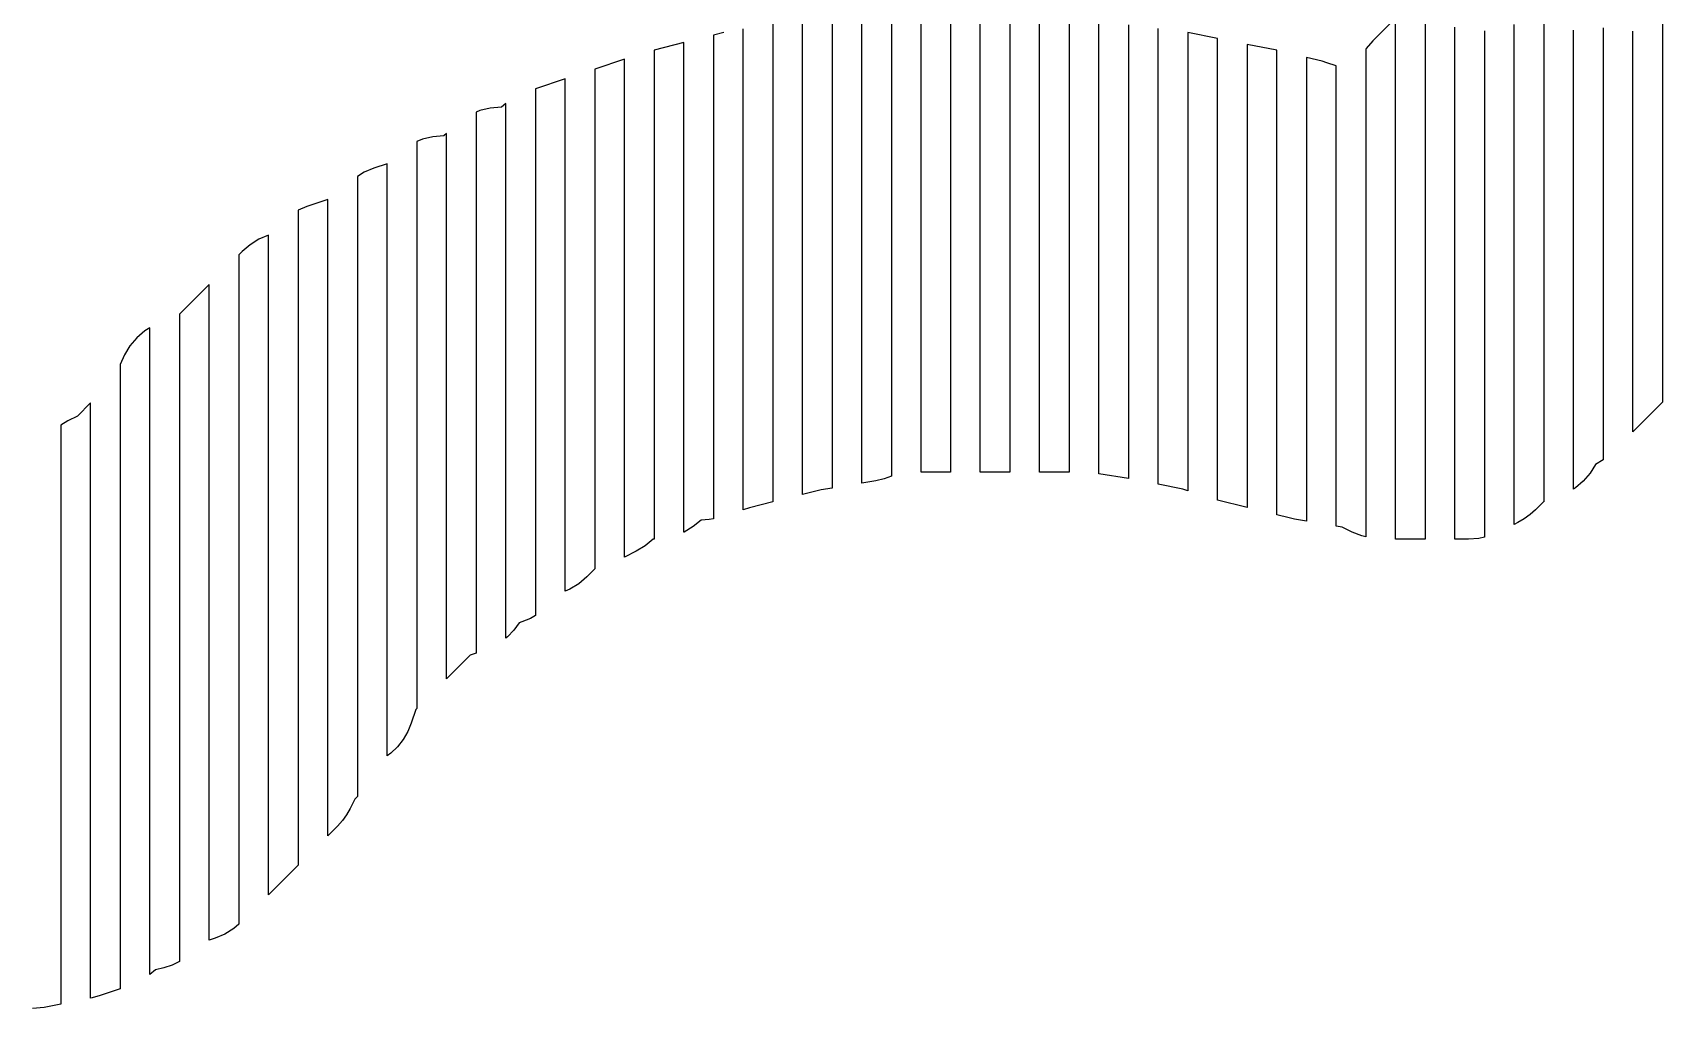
# Model space of a CAD drawing. Header units: metres. Extents: x -6 to 1890, y -8 to 898.
# Drawn here: x 289.8 to 509.6, y 363.3 to 494.8 of the extents above; entities that cross this region are included whole.
import ezdxf

# ---------------------------------------------------------------- set-up
doc = ezdxf.new("R2010")
doc.units = ezdxf.units.M
doc.layers.add('PASSADAS_COMPLETAS', color=1, linetype='CONTINUOUS')
doc.layers.add('PECAS_2D', color=3, linetype='CONTINUOUS')

msp = doc.modelspace()

# ---------------------------------------------------------------- linework, layer by layer
at = {"layer": 'PASSADAS_COMPLETAS'}
for points in [[(397.578, 497.126), (397.578, 491.924), (397.578, 490.624), (397.578, 489.323), (397.578, 488.023), (397.578, 486.722), (397.578, 485.422), (397.578, 484.121), (397.578, 482.821), (397.578, 481.52), (397.578, 480.22), (397.578, 478.919), (397.578, 477.619), (397.578, 476.318), (397.578, 475.018), (397.578, 443.805), (397.578, 442.505), (397.578, 441.204), (397.578, 439.904), (397.578, 438.603), (397.578, 433.401), (396.099, 433.155), (393.578, 432.525), (393.578, 436.374), (393.578, 437.657), (393.578, 438.94), (393.578, 440.223), (393.578, 441.507), (393.578, 442.79), (393.578, 474.868), (393.578, 476.151), (393.578, 477.435), (393.578, 478.718), (393.578, 480.001), (393.578, 481.284), (393.578, 482.567), (393.578, 483.85), (393.578, 485.134), (393.578, 486.417), (393.578, 487.7), (393.578, 488.983), (393.578, 490.266), (393.578, 491.549), (393.578, 496.682)], [(405.578, 497.705), (405.578, 492.48), (405.578, 491.174), (405.578, 489.867), (405.578, 488.561), (405.578, 487.255), (405.578, 485.949), (405.578, 484.642), (405.578, 483.336), (405.578, 482.03), (405.578, 480.723), (405.578, 479.417), (405.578, 478.111), (405.578, 476.804), (405.578, 445.453), (405.578, 444.147), (405.578, 442.84), (405.578, 441.534), (405.578, 440.228), (405.578, 438.922), (405.578, 435.003), (404.601, 434.643), (403.496, 434.388), (401.578, 434.068), (401.578, 437.956), (401.578, 439.252), (401.578, 440.548), (401.578, 441.844), (401.578, 443.14), (401.578, 444.436), (401.578, 475.539), (401.578, 476.835), (401.578, 478.131), (401.578, 479.427), (401.578, 480.723), (401.578, 482.019), (401.578, 483.315), (401.578, 484.611), (401.578, 485.907), (401.578, 487.203), (401.578, 488.499), (401.578, 489.795), (401.578, 491.091), (401.578, 492.387), (401.578, 497.571)], [(413.578, 497.705), (413.578, 493.821), (413.578, 492.526), (413.578, 491.231), (413.578, 489.937), (413.578, 488.642), (413.578, 487.347), (413.578, 486.052), (413.578, 484.758), (413.578, 483.463), (413.578, 482.168), (413.578, 480.873), (413.578, 479.579), (413.578, 476.989), (413.578, 445.915), (413.578, 444.62), (413.578, 443.325), (413.578, 442.03), (413.578, 440.736), (413.578, 439.441), (413.578, 435.557), (409.578, 435.557), (409.578, 439.441), (409.578, 440.736), (409.578, 442.03), (409.578, 443.325), (409.578, 444.62), (409.578, 445.915), (409.578, 476.989), (409.578, 478.284), (409.578, 479.579), (409.578, 480.873), (409.578, 482.168), (409.578, 483.463), (409.578, 484.758), (409.578, 486.052), (409.578, 487.347), (409.578, 488.642), (409.578, 489.937), (409.578, 491.231), (409.578, 492.526), (409.578, 497.705)], [(421.578, 497.705), (421.578, 493.821), (421.578, 492.526), (421.578, 491.231), (421.578, 489.937), (421.578, 488.642), (421.578, 487.347), (421.578, 486.052), (421.578, 484.758), (421.578, 483.463), (421.578, 482.168), (421.578, 480.873), (421.578, 479.579), (421.578, 478.284), (421.578, 476.989), (421.578, 445.915), (421.578, 444.62), (421.578, 443.325), (421.578, 442.03), (421.578, 440.736), (421.578, 439.441), (421.578, 435.557), (417.578, 435.557), (417.578, 439.441), (417.578, 440.736), (417.578, 442.03), (417.578, 443.325), (417.578, 444.62), (417.578, 445.915), (417.578, 476.989), (417.578, 478.284), (417.578, 479.579), (417.578, 480.873), (417.578, 482.168), (417.578, 483.463), (417.578, 484.758), (417.578, 486.052), (417.578, 487.347), (417.578, 488.642), (417.578, 489.937), (417.578, 491.231), (417.578, 492.526), (417.578, 493.821), (417.578, 497.705)], [(429.578, 497.705), (429.578, 492.526), (429.578, 491.231), (429.578, 489.937), (429.578, 488.642), (429.578, 487.347), (429.578, 486.052), (429.578, 484.758), (429.578, 483.463), (429.578, 482.168), (429.578, 480.873), (429.578, 479.579), (429.578, 478.284), (429.578, 476.989), (429.578, 445.915), (429.578, 444.62), (429.578, 443.325), (429.578, 442.03), (429.578, 440.736), (429.578, 439.441), (429.578, 435.557), (425.578, 435.557), (425.578, 439.441), (425.578, 440.736), (425.578, 442.03), (425.578, 443.325), (425.578, 444.62), (425.578, 445.915), (425.578, 476.989), (425.578, 478.284), (425.578, 479.579), (425.578, 480.873), (425.578, 482.168), (425.578, 483.463), (425.578, 484.758), (425.578, 486.052), (425.578, 487.347), (425.578, 488.642), (425.578, 489.937), (425.578, 491.231), (425.578, 492.526), (425.578, 497.705)], [(437.578, 495.914), (437.578, 492.005), (437.578, 490.702), (437.578, 489.399), (437.578, 488.096), (437.578, 486.793), (437.578, 485.49), (437.578, 484.187), (437.578, 482.884), (437.578, 481.581), (437.578, 480.278), (437.578, 478.975), (437.578, 477.672), (437.578, 476.369), (437.578, 475.066), (437.578, 443.793), (437.578, 442.49), (437.578, 441.187), (437.578, 439.884), (437.578, 438.581), (437.578, 434.672), (433.578, 435.339), (433.578, 437.913), (433.578, 439.2), (433.578, 440.487), (433.578, 441.774), (433.578, 443.062), (433.578, 444.349), (433.578, 476.528), (433.578, 477.815), (433.578, 479.102), (433.578, 480.39), (433.578, 481.677), (433.578, 482.964), (433.578, 484.251), (433.578, 485.538), (433.578, 486.825), (433.578, 488.113), (433.578, 489.4), (433.578, 490.687), (433.578, 491.974), (433.578, 497.123)], [(477.578, 498.83), (477.578, 492.373), (477.578, 489.79), (477.578, 488.499), (477.578, 487.207), (477.578, 485.916), (477.578, 484.624), (477.578, 483.333), (477.578, 482.041), (477.578, 480.75), (477.578, 479.458), (477.578, 478.167), (477.578, 476.875), (477.578, 475.584), (477.578, 474.293), (477.578, 473.001), (477.578, 471.71), (477.578, 436.84), (477.578, 435.549), (477.578, 434.257), (477.578, 432.966), (477.578, 431.674), (477.578, 430.383), (477.578, 426.508), (473.578, 426.508), (473.578, 430.409), (473.578, 431.709), (473.578, 433.01), (473.578, 434.31), (473.578, 435.61), (473.578, 436.91), (473.578, 468.117), (473.578, 469.417), (473.578, 470.717), (473.578, 472.018), (473.578, 473.318), (473.578, 474.618), (473.578, 475.919), (473.578, 477.219), (473.578, 478.519), (473.578, 479.819), (473.578, 481.12), (473.578, 482.42), (473.578, 483.72), (473.578, 485.02), (473.578, 486.321), (473.578, 487.621), (473.578, 488.921), (473.578, 496.723)], [(509.578, 497.751), (509.578, 457.869), (509.578, 456.583), (509.578, 455.296), (509.578, 454.01), (509.578, 452.723), (509.578, 451.437), (509.578, 450.15), (509.578, 445.004), (505.578, 441.004), (505.578, 446.15), (505.578, 447.436), (505.578, 448.723), (505.578, 450.009), (505.578, 451.296), (505.578, 452.582), (505.578, 453.868), (505.578, 495.034)], [(382.989, 494.848), (381.578, 494.495), (381.578, 489.275), (381.578, 487.97), (381.578, 486.665), (381.578, 485.36), (381.578, 484.055), (381.578, 482.749), (381.578, 481.444), (381.578, 480.139), (381.578, 478.834), (381.578, 477.529), (381.578, 476.224), (381.578, 474.919), (381.578, 473.614), (381.578, 472.308), (381.578, 440.986), (381.578, 439.681), (381.578, 438.375), (381.578, 437.07), (381.578, 435.765), (381.578, 434.46), (381.578, 433.155), (381.578, 429.24), (380.999, 429.146), (379.917, 429.093), (378.852, 428.203), (377.641, 427.473), (377.578, 427.448), (377.578, 432.628), (377.578, 433.923), (377.578, 435.218), (377.578, 436.513), (377.578, 437.808), (377.578, 439.103), (377.578, 470.184), (377.578, 471.479), (377.578, 472.775), (377.578, 474.07), (377.578, 475.365), (377.578, 476.66), (377.578, 477.955), (377.578, 479.25), (377.578, 480.545), (377.578, 481.84), (377.578, 483.135), (377.578, 484.43), (377.578, 485.725), (377.578, 487.02), (377.578, 488.315), (377.578, 493.495), (373.578, 492.495), (373.578, 487.32), (373.578, 486.026), (373.578, 484.732), (373.578, 483.439), (373.578, 482.145), (373.578, 480.851), (373.578, 479.557), (373.578, 478.263), (373.578, 476.969), (373.578, 475.676), (373.578, 474.382), (373.578, 473.088), (373.578, 471.794), (373.578, 470.5), (373.578, 436.86), (373.578, 435.566), (373.578, 434.272), (373.578, 432.979), (373.578, 431.685), (373.578, 430.391), (373.578, 426.509), (373.453, 426.508), (372.374, 425.608), (371.17, 424.884), (369.578, 424.088), (369.578, 429.256), (369.578, 430.548), (369.578, 431.839), (369.578, 433.131), (369.578, 434.423), (369.578, 435.715), (369.578, 469.305), (369.578, 470.597), (369.578, 471.889), (369.578, 473.181), (369.578, 474.473), (369.578, 475.765), (369.578, 477.057), (369.578, 478.349), (369.578, 479.641), (369.578, 480.932), (369.578, 482.224), (369.578, 483.516), (369.578, 484.808), (369.578, 486.1), (369.578, 491.268), (365.578, 489.935), (365.578, 484.747), (365.578, 483.45), (365.578, 482.153), (365.578, 480.856), (365.578, 479.559), (365.578, 478.262), (365.578, 476.965), (365.578, 475.668), (365.578, 474.371), (365.578, 473.074), (365.578, 471.777), (365.578, 470.48), (365.578, 469.183), (365.578, 467.886), (365.578, 466.589), (365.578, 434.165), (365.578, 432.868), (365.578, 431.571), (365.578, 430.274), (365.578, 428.977), (365.578, 427.68), (365.578, 426.383), (365.578, 422.493), (365.553, 422.484), (364.486, 421.418), (363.421, 420.506), (362.221, 419.764), (361.578, 419.493), (361.578, 424.709), (361.578, 426.013), (361.578, 427.317), (361.578, 428.62), (361.578, 429.924), (361.578, 431.228), (361.578, 465.13), (361.578, 466.434), (361.578, 467.738), (361.578, 469.042), (361.578, 470.346), (361.578, 471.65), (361.578, 472.954), (361.578, 474.258), (361.578, 475.562), (361.578, 476.866), (361.578, 478.17), (361.578, 479.474), (361.578, 480.778), (361.578, 482.082), (361.578, 483.385), (361.578, 488.601), (357.578, 487.268), (357.578, 482.1), (357.578, 480.807), (357.578, 479.515), (357.578, 478.223), (357.578, 476.931), (357.578, 475.639), (357.578, 474.347), (357.578, 473.055), (357.578, 471.763), (357.578, 470.471), (357.578, 469.179), (357.578, 467.887), (357.578, 466.595), (357.578, 465.303), (357.578, 464.011), (357.578, 429.125), (357.578, 427.833), (357.578, 426.54), (357.578, 425.248), (357.578, 423.956), (357.578, 422.664), (357.578, 416.204), (356.898, 415.809), (355.759, 415.342), (355.394, 415.22), (354.665, 414.228), (353.796, 413.331), (353.578, 413.16), (353.578, 419.599), (353.578, 420.887), (353.578, 422.174), (353.578, 423.462), (353.578, 424.75), (353.578, 426.037), (353.578, 462.093), (353.578, 463.381), (353.578, 464.668), (353.578, 465.956), (353.578, 467.244), (353.578, 468.532), (353.578, 469.819), (353.578, 471.107), (353.578, 472.395), (353.578, 473.682), (353.578, 474.97), (353.578, 476.258), (353.578, 477.545), (353.578, 478.833), (353.578, 480.121), (353.578, 485.272), (352.991, 484.779), (351.475, 484.67), (350.078, 484.337), (349.578, 484.13), (349.578, 478.915), (349.578, 477.611), (349.578, 476.308), (349.578, 475.004), (349.578, 473.701), (349.578, 472.397), (349.578, 471.093), (349.578, 469.79), (349.578, 468.486), (349.578, 467.183), (349.578, 465.879), (349.578, 464.575), (349.578, 463.272), (349.578, 461.968), (349.578, 460.664), (349.578, 424.163), (349.578, 422.86), (349.578, 421.556), (349.578, 420.252), (349.578, 418.949), (349.578, 417.645), (349.578, 416.342), (349.578, 411.127), (348.749, 410.851), (345.578, 407.68), (345.578, 412.842), (345.578, 414.133), (345.578, 415.424), (345.578, 416.714), (345.578, 418.005), (345.578, 419.296), (345.578, 420.586), (345.578, 459.305), (345.578, 460.595), (345.578, 461.886), (345.578, 463.177), (345.578, 464.467), (345.578, 465.758), (345.578, 467.048), (345.578, 468.339), (345.578, 469.63), (345.578, 470.92), (345.578, 472.211), (345.578, 473.502), (345.578, 474.792), (345.578, 476.083), (345.578, 481.245), (345.234, 480.901), (343.72, 480.792), (342.322, 480.459), (341.578, 480.151), (341.578, 474.966), (341.578, 473.67), (341.578, 472.374), (341.578, 471.078), (341.578, 469.782), (341.578, 468.486), (341.578, 467.189), (341.578, 465.893), (341.578, 464.597), (341.578, 463.301), (341.578, 462.005), (341.578, 460.709), (341.578, 459.413), (341.578, 458.117), (341.578, 456.821), (341.578, 455.524), (341.578, 416.641), (341.578, 415.345), (341.578, 414.049), (341.578, 412.753), (341.578, 411.457), (341.578, 410.161), (341.578, 408.864), (341.578, 403.68), (341.446, 403.548), (340.832, 401.708), (340.365, 400.569), (339.738, 399.489), (338.966, 398.5), (338.069, 397.631), (337.578, 397.271), (337.578, 405.002), (337.578, 406.29), (337.578, 407.579), (337.578, 408.867), (337.578, 410.155), (337.578, 411.444), (337.578, 412.732), (337.578, 452.674), (337.578, 453.962), (337.578, 455.251), (337.578, 456.539), (337.578, 457.828), (337.578, 459.116), (337.578, 460.405), (337.578, 461.693), (337.578, 462.981), (337.578, 464.27), (337.578, 465.558), (337.578, 466.847), (337.578, 468.135), (337.578, 469.424), (337.578, 470.712), (337.578, 472), (337.578, 477.154), (335.785, 476.557), (334.493, 476.012), (333.578, 475.447), (333.578, 470.299), (333.578, 469.012), (333.578, 467.726), (333.578, 466.439), (333.578, 465.152), (333.578, 463.865), (333.578, 462.578), (333.578, 461.291), (333.578, 460.005), (333.578, 458.718), (333.578, 457.431), (333.578, 456.144), (333.578, 454.857), (333.578, 453.57), (333.578, 452.284), (333.578, 450.997), (333.578, 449.71), (333.578, 407.244), (333.578, 405.957), (333.578, 404.671), (333.578, 403.384), (333.578, 402.097), (333.578, 400.81), (333.578, 399.523), (333.578, 391.802), (333.215, 391.439), (332.583, 390.175), (332.101, 389.328), (331.53, 388.535), (330.878, 387.81), (329.578, 386.51), (329.578, 394.312), (329.578, 395.612), (329.578, 396.912), (329.578, 398.213), (329.578, 399.513), (329.578, 400.814), (329.578, 402.114), (329.578, 447.626), (329.578, 448.927), (329.578, 450.227), (329.578, 451.527), (329.578, 452.828), (329.578, 454.128), (329.578, 455.429), (329.578, 456.729), (329.578, 458.029), (329.578, 459.33), (329.578, 460.63), (329.578, 461.93), (329.578, 463.231), (329.578, 464.531), (329.578, 465.831), (329.578, 467.132), (329.578, 472.333), (326.737, 471.386), (325.578, 470.907), (325.578, 464.407), (325.578, 463.107), (325.578, 461.807), (325.578, 460.508), (325.578, 459.208), (325.578, 457.908), (325.578, 456.608), (325.578, 455.308), (325.578, 454.008), (325.578, 452.708), (325.578, 451.408), (325.578, 450.108), (325.578, 448.808), (325.578, 447.508), (325.578, 446.208), (325.578, 444.908), (325.578, 398.109), (325.578, 396.809), (325.578, 395.509), (325.578, 394.209), (325.578, 392.909), (325.578, 391.609), (325.578, 390.309), (325.578, 389.009), (325.578, 382.51), (321.578, 378.51), (321.578, 384.959), (321.578, 386.249), (321.578, 387.539), (321.578, 388.829), (321.578, 390.119), (321.578, 391.409), (321.578, 392.698), (321.578, 440.424), (321.578, 441.714), (321.578, 443.004), (321.578, 444.294), (321.578, 445.584), (321.578, 446.874), (321.578, 448.164), (321.578, 449.454), (321.578, 450.744), (321.578, 452.033), (321.578, 453.323), (321.578, 454.613), (321.578, 455.903), (321.578, 457.193), (321.578, 458.483), (321.578, 459.773), (321.578, 461.063), (321.578, 462.353), (321.578, 467.512), (320.274, 466.964), (319.074, 466.222), (318.009, 465.31), (317.578, 464.879), (317.578, 458.428), (317.578, 457.137), (317.578, 455.847), (317.578, 454.557), (317.578, 453.267), (317.578, 451.977), (317.578, 450.686), (317.578, 449.396), (317.578, 448.106), (317.578, 446.816), (317.578, 445.525), (317.578, 444.235), (317.578, 442.945), (317.578, 441.655), (317.578, 440.365), (317.578, 439.074), (317.578, 437.784), (317.578, 388.756), (317.578, 387.465), (317.578, 386.175), (317.578, 384.885), (317.578, 383.595), (317.578, 382.305), (317.578, 381.014), (317.578, 374.563), (316.887, 373.972), (315.687, 373.23), (314.395, 372.686), (313.578, 372.413), (313.578, 377.617), (313.578, 378.918), (313.578, 380.219), (313.578, 381.52), (313.578, 382.821), (313.578, 384.122), (313.578, 385.423), (313.578, 433.559), (313.578, 434.859), (313.578, 436.16), (313.578, 437.461), (313.578, 438.762), (313.578, 440.063), (313.578, 441.364), (313.578, 442.665), (313.578, 443.966), (313.578, 445.267), (313.578, 446.568), (313.578, 447.869), (313.578, 449.17), (313.578, 450.471), (313.578, 451.772), (313.578, 453.073), (313.578, 454.374), (313.578, 455.675), (313.578, 460.879), (309.578, 456.879), (309.578, 451.665), (309.578, 450.362), (309.578, 449.058), (309.578, 447.755), (309.578, 446.451), (309.578, 445.148), (309.578, 443.845), (309.578, 442.541), (309.578, 441.238), (309.578, 439.934), (309.578, 438.631), (309.578, 437.327), (309.578, 436.024), (309.578, 434.721), (309.578, 433.417), (309.578, 432.114), (309.578, 430.81), (309.578, 382.584), (309.578, 381.28), (309.578, 379.977), (309.578, 378.673), (309.578, 377.37), (309.578, 376.067), (309.578, 374.763), (309.578, 369.549), (308.581, 369.052), (307.467, 368.666), (306.319, 368.421), (305.578, 367.786), (305.578, 372.995), (305.578, 374.297), (305.578, 375.6), (305.578, 376.902), (305.578, 378.204), (305.578, 379.506), (305.578, 425.084), (305.578, 426.386), (305.578, 427.688), (305.578, 428.99), (305.578, 430.293), (305.578, 431.595), (305.578, 432.897), (305.578, 434.199), (305.578, 435.502), (305.578, 436.804), (305.578, 438.106), (305.578, 439.408), (305.578, 440.71), (305.578, 442.013), (305.578, 443.315), (305.578, 444.617), (305.578, 445.919), (305.578, 447.221), (305.578, 448.524), (305.578, 455.035), (304.876, 454.604), (303.79, 453.676), (302.863, 452.591), (302.125, 451.389), (301.578, 450.077), (301.578, 443.596), (301.578, 442.3), (301.578, 441.004), (301.578, 439.708), (301.578, 438.412), (301.578, 437.116), (301.578, 435.82), (301.578, 434.523), (301.578, 433.227), (301.578, 431.931), (301.578, 430.635), (301.578, 429.339), (301.578, 428.043), (301.578, 426.747), (301.578, 425.45), (301.578, 424.154), (301.578, 422.858), (301.578, 421.562), (301.578, 420.266), (301.578, 377.493), (301.578, 376.197), (301.578, 374.901), (301.578, 373.605), (301.578, 372.309), (301.578, 371.012), (301.578, 365.828), (298.884, 364.93), (297.791, 364.64), (297.578, 364.597), (297.578, 368.482), (297.578, 369.777), (297.578, 371.071), (297.578, 372.366), (297.578, 373.661), (297.578, 374.956), (297.578, 389.2), (297.578, 413.802), (297.578, 417.687), (297.578, 418.981), (297.578, 420.276), (297.578, 421.571), (297.578, 422.866), (297.578, 424.161), (297.578, 425.456), (297.578, 426.751), (297.578, 428.046), (297.578, 429.34), (297.578, 430.635), (297.578, 431.93), (297.578, 433.225), (297.578, 434.52), (297.578, 435.815), (297.578, 437.11), (297.578, 438.404), (297.578, 439.699), (297.578, 444.879), (295.786, 443.087), (294.522, 442.455), (293.578, 441.901), (293.578, 434.09), (293.578, 432.788), (293.578, 431.487), (293.578, 430.185), (293.578, 428.883), (293.578, 427.582), (293.578, 426.28), (293.578, 424.978), (293.578, 423.676), (293.578, 422.375), (293.578, 421.073), (293.578, 419.771), (293.578, 418.469), (293.578, 417.168), (293.578, 415.866), (293.578, 414.564), (293.578, 413.263), (293.578, 410.659), (293.578, 409.357), (293.578, 408.056), (293.578, 374.211), (293.578, 372.909), (293.578, 371.607), (293.578, 370.306), (293.578, 369.004), (293.578, 367.702), (293.578, 363.797), (291.328, 363.347), (289.75, 363.173)], [(389.578, 496.177), (389.578, 491.004), (389.578, 489.711), (389.578, 488.418), (389.578, 487.125), (389.578, 485.832), (389.578, 484.539), (389.578, 483.246), (389.578, 481.953), (389.578, 480.66), (389.578, 479.367), (389.578, 478.074), (389.578, 476.781), (389.578, 475.488), (389.578, 474.195), (389.578, 443.162), (389.578, 441.869), (389.578, 440.576), (389.578, 439.283), (389.578, 437.99), (389.578, 436.697), (389.578, 435.404), (389.578, 431.525), (386.45, 430.743), (385.578, 430.452), (385.578, 435.646), (385.578, 436.944), (385.578, 438.243), (385.578, 439.541), (385.578, 440.84), (385.578, 443.437), (385.578, 473.302), (385.578, 474.601), (385.578, 475.899), (385.578, 477.198), (385.578, 478.496), (385.578, 479.795), (385.578, 481.093), (385.578, 482.392), (385.578, 483.69), (385.578, 484.989), (385.578, 486.287), (385.578, 487.586), (385.578, 488.884), (385.578, 490.183), (385.578, 495.377)], [(473.122, 496.333), (470.537, 493.747), (469.625, 492.682), (469.578, 492.606), (469.578, 484.866), (469.578, 483.576), (469.578, 482.286), (469.578, 480.995), (469.578, 479.705), (469.578, 478.415), (469.578, 477.125), (469.578, 475.835), (469.578, 474.545), (469.578, 473.255), (469.578, 471.965), (469.578, 470.675), (469.578, 469.385), (469.578, 435.842), (469.578, 434.552), (469.578, 433.262), (469.578, 431.972), (469.578, 430.681), (469.578, 426.811), (469.03, 426.94), (467.732, 427.469), (466.37, 428.15), (465.578, 428.282), (465.578, 432.162), (465.578, 433.455), (465.578, 434.748), (465.578, 436.042), (465.578, 437.335), (465.578, 470.962), (465.578, 472.255), (465.578, 473.549), (465.578, 474.842), (465.578, 476.135), (465.578, 477.429), (465.578, 478.722), (465.578, 480.015), (465.578, 481.309), (465.578, 482.602), (465.578, 483.895), (465.578, 485.189), (465.578, 486.482), (465.578, 490.362), (464.338, 490.775), (463.668, 490.971), (461.578, 491.493), (461.578, 487.584), (461.578, 486.281), (461.578, 484.978), (461.578, 483.675), (461.578, 482.372), (461.578, 481.069), (461.578, 479.766), (461.578, 478.463), (461.578, 477.16), (461.578, 475.857), (461.578, 474.554), (461.578, 473.251), (461.578, 471.948), (461.578, 439.372), (461.578, 438.069), (461.578, 436.766), (461.578, 435.463), (461.578, 434.16), (461.578, 432.857), (461.578, 431.554), (461.578, 428.948), (459.964, 429.217), (459.253, 429.365), (457.578, 429.784), (457.578, 433.701), (457.578, 435.007), (457.578, 436.313), (457.578, 437.618), (457.578, 438.924), (457.578, 472.872), (457.578, 474.178), (457.578, 475.483), (457.578, 476.789), (457.578, 478.095), (457.578, 479.4), (457.578, 480.706), (457.578, 482.012), (457.578, 483.318), (457.578, 484.623), (457.578, 485.929), (457.578, 487.235), (457.578, 488.54), (457.578, 492.457), (453.578, 493.257), (453.578, 489.353), (453.578, 488.051), (453.578, 486.75), (453.578, 485.448), (453.578, 484.147), (453.578, 482.845), (453.578, 481.544), (453.578, 480.242), (453.578, 478.941), (453.578, 477.639), (453.578, 476.338), (453.578, 475.036), (453.578, 473.735), (453.578, 472.433), (453.578, 441.196), (453.578, 439.895), (453.578, 438.593), (453.578, 437.292), (453.578, 435.99), (453.578, 434.689), (453.578, 430.784), (449.578, 431.784), (449.578, 434.379), (449.578, 435.676), (449.578, 436.973), (449.578, 438.271), (449.578, 439.568), (449.578, 440.866), (449.578, 442.163), (449.578, 474.597), (449.578, 475.894), (449.578, 477.192), (449.578, 478.489), (449.578, 479.786), (449.578, 481.084), (449.578, 482.381), (449.578, 483.679), (449.578, 484.976), (449.578, 486.273), (449.578, 487.571), (449.578, 488.868), (449.578, 490.165), (449.578, 494.057), (445.578, 494.857), (445.578, 490.993), (445.578, 489.705), (445.578, 488.417), (445.578, 487.129), (445.578, 485.841), (445.578, 484.553), (445.578, 483.266), (445.578, 481.978), (445.578, 480.69), (445.578, 479.402), (445.578, 478.114), (445.578, 476.826), (445.578, 474.25), (445.578, 443.338), (445.578, 442.05), (445.578, 440.762), (445.578, 439.474), (445.578, 438.186), (445.578, 436.898), (445.578, 435.61), (445.578, 433.034), (444.902, 433.259), (441.578, 433.924), (441.578, 436.486), (441.578, 437.767), (441.578, 439.048), (441.578, 440.329), (441.578, 441.61), (441.578, 442.891), (441.578, 476.198), (441.578, 477.479), (441.578, 478.76), (441.578, 480.042), (441.578, 481.323), (441.578, 482.604), (441.578, 483.885), (441.578, 485.166), (441.578, 486.447), (441.578, 487.728), (441.578, 489.009), (441.578, 490.29), (441.578, 491.571), (441.578, 495.414)], [(485.578, 495.069), (485.578, 493.781), (485.578, 492.493), (485.578, 491.204), (485.578, 489.916), (485.578, 488.628), (485.578, 487.34), (485.578, 486.051), (485.578, 484.763), (485.578, 483.475), (485.578, 482.187), (485.578, 480.898), (485.578, 479.61), (485.578, 478.322), (485.578, 438.386), (485.578, 437.098), (485.578, 435.81), (485.578, 434.522), (485.578, 433.233), (485.578, 431.945), (485.578, 426.792), (484.833, 426.616), (483.435, 426.508), (481.578, 426.508), (481.578, 430.418), (481.578, 431.721), (481.578, 433.024), (481.578, 434.327), (481.578, 435.63), (481.578, 436.934), (481.578, 477.332), (481.578, 478.635), (481.578, 479.938), (481.578, 481.241), (481.578, 482.544), (481.578, 483.847), (481.578, 485.151), (481.578, 486.454), (481.578, 487.757), (481.578, 489.06), (481.578, 490.363), (481.578, 491.666), (481.578, 492.97), (481.578, 494.273), (481.578, 495.576)], [(493.578, 496), (493.578, 494.711), (493.578, 493.422), (493.578, 492.133), (493.578, 490.844), (493.578, 489.555), (493.578, 488.266), (493.578, 486.977), (493.578, 485.688), (493.578, 443.152), (493.578, 441.863), (493.578, 440.574), (493.578, 439.285), (493.578, 437.996), (493.578, 436.707), (493.578, 435.418), (493.578, 431.551), (493.521, 431.532), (492.455, 430.466), (491.73, 429.815), (490.937, 429.243), (490.09, 428.762), (489.578, 428.506), (489.578, 433.693), (489.578, 434.99), (489.578, 436.287), (489.578, 437.584), (489.578, 438.88), (489.578, 440.177), (489.578, 481.677), (489.578, 482.973), (489.578, 484.27), (489.578, 485.567), (489.578, 486.864), (489.578, 488.161), (489.578, 489.458), (489.578, 490.754), (489.578, 492.051), (489.578, 493.348), (489.578, 494.645), (489.578, 495.942)], [(501.578, 495.5), (501.578, 494.205), (501.578, 492.909), (501.578, 450.168), (501.578, 448.873), (501.578, 447.577), (501.578, 446.282), (501.578, 444.987), (501.578, 443.692), (501.578, 442.397), (501.578, 437.216), (500.558, 436.582), (499.828, 435.407), (498.912, 434.338), (497.835, 433.419), (497.578, 433.261), (497.578, 438.422), (497.578, 439.712), (497.578, 441.002), (497.578, 442.292), (497.578, 443.583), (497.578, 444.873), (497.578, 446.163), (497.578, 488.741), (497.578, 490.031), (497.578, 491.321), (497.578, 492.611), (497.578, 493.902), (497.578, 495.192)]]:
    msp.add_lwpolyline(points, dxfattribs=at)
at = {"layer": 'PECAS_2D'}
for points in [[(397.578, 497.126), (397.578, 491.924), (397.578, 490.624), (397.578, 489.323), (397.578, 488.023), (397.578, 486.722), (397.578, 485.422), (397.578, 484.121), (397.578, 482.821), (397.578, 481.52), (397.578, 480.22), (397.578, 478.919), (397.578, 477.619), (397.578, 476.318), (397.578, 475.018), (397.578, 443.805), (397.578, 442.505), (397.578, 441.204), (397.578, 439.904), (397.578, 438.603), (397.578, 433.401), (396.099, 433.155), (393.578, 432.525), (393.578, 436.374), (393.578, 437.657), (393.578, 438.94), (393.578, 440.223), (393.578, 441.507), (393.578, 442.79), (393.578, 474.868), (393.578, 476.151), (393.578, 477.435), (393.578, 478.718), (393.578, 480.001), (393.578, 481.284), (393.578, 482.567), (393.578, 483.85), (393.578, 485.134), (393.578, 486.417), (393.578, 487.7), (393.578, 488.983), (393.578, 490.266), (393.578, 491.549), (393.578, 496.682)], [(405.578, 497.705), (405.578, 492.48), (405.578, 491.174), (405.578, 489.867), (405.578, 488.561), (405.578, 487.255), (405.578, 485.949), (405.578, 484.642), (405.578, 483.336), (405.578, 482.03), (405.578, 480.723), (405.578, 479.417), (405.578, 478.111), (405.578, 476.804), (405.578, 445.453), (405.578, 444.147), (405.578, 442.84), (405.578, 441.534), (405.578, 440.228), (405.578, 438.922), (405.578, 435.003), (404.601, 434.643), (403.496, 434.388), (401.578, 434.068), (401.578, 437.956), (401.578, 439.252), (401.578, 440.548), (401.578, 441.844), (401.578, 443.14), (401.578, 444.436), (401.578, 475.539), (401.578, 476.835), (401.578, 478.131), (401.578, 479.427), (401.578, 480.723), (401.578, 482.019), (401.578, 483.315), (401.578, 484.611), (401.578, 485.907), (401.578, 487.203), (401.578, 488.499), (401.578, 489.795), (401.578, 491.091), (401.578, 492.387), (401.578, 497.571)], [(413.578, 497.705), (413.578, 493.821), (413.578, 492.526), (413.578, 491.231), (413.578, 489.937), (413.578, 488.642), (413.578, 487.347), (413.578, 486.052), (413.578, 484.758), (413.578, 483.463), (413.578, 482.168), (413.578, 480.873), (413.578, 479.579), (413.578, 476.989), (413.578, 445.915), (413.578, 444.62), (413.578, 443.325), (413.578, 442.03), (413.578, 440.736), (413.578, 439.441), (413.578, 435.557), (409.578, 435.557), (409.578, 439.441), (409.578, 440.736), (409.578, 442.03), (409.578, 443.325), (409.578, 444.62), (409.578, 445.915), (409.578, 476.989), (409.578, 478.284), (409.578, 479.579), (409.578, 480.873), (409.578, 482.168), (409.578, 483.463), (409.578, 484.758), (409.578, 486.052), (409.578, 487.347), (409.578, 488.642), (409.578, 489.937), (409.578, 491.231), (409.578, 492.526), (409.578, 497.705)], [(421.578, 497.705), (421.578, 493.821), (421.578, 492.526), (421.578, 491.231), (421.578, 489.937), (421.578, 488.642), (421.578, 487.347), (421.578, 486.052), (421.578, 484.758), (421.578, 483.463), (421.578, 482.168), (421.578, 480.873), (421.578, 479.579), (421.578, 478.284), (421.578, 476.989), (421.578, 445.915), (421.578, 444.62), (421.578, 443.325), (421.578, 442.03), (421.578, 440.736), (421.578, 439.441), (421.578, 435.557), (417.578, 435.557), (417.578, 439.441), (417.578, 440.736), (417.578, 442.03), (417.578, 443.325), (417.578, 444.62), (417.578, 445.915), (417.578, 476.989), (417.578, 478.284), (417.578, 479.579), (417.578, 480.873), (417.578, 482.168), (417.578, 483.463), (417.578, 484.758), (417.578, 486.052), (417.578, 487.347), (417.578, 488.642), (417.578, 489.937), (417.578, 491.231), (417.578, 492.526), (417.578, 493.821), (417.578, 497.705)], [(429.578, 497.705), (429.578, 492.526), (429.578, 491.231), (429.578, 489.937), (429.578, 488.642), (429.578, 487.347), (429.578, 486.052), (429.578, 484.758), (429.578, 483.463), (429.578, 482.168), (429.578, 480.873), (429.578, 479.579), (429.578, 478.284), (429.578, 476.989), (429.578, 445.915), (429.578, 444.62), (429.578, 443.325), (429.578, 442.03), (429.578, 440.736), (429.578, 439.441), (429.578, 435.557), (425.578, 435.557), (425.578, 439.441), (425.578, 440.736), (425.578, 442.03), (425.578, 443.325), (425.578, 444.62), (425.578, 445.915), (425.578, 476.989), (425.578, 478.284), (425.578, 479.579), (425.578, 480.873), (425.578, 482.168), (425.578, 483.463), (425.578, 484.758), (425.578, 486.052), (425.578, 487.347), (425.578, 488.642), (425.578, 489.937), (425.578, 491.231), (425.578, 492.526), (425.578, 497.705)], [(437.578, 495.914), (437.578, 492.005), (437.578, 490.702), (437.578, 489.399), (437.578, 488.096), (437.578, 486.793), (437.578, 485.49), (437.578, 484.187), (437.578, 482.884), (437.578, 481.581), (437.578, 480.278), (437.578, 478.975), (437.578, 477.672), (437.578, 476.369), (437.578, 475.066), (437.578, 443.793), (437.578, 442.49), (437.578, 441.187), (437.578, 439.884), (437.578, 438.581), (437.578, 434.672), (433.578, 435.339), (433.578, 437.913), (433.578, 439.2), (433.578, 440.487), (433.578, 441.774), (433.578, 443.062), (433.578, 444.349), (433.578, 476.528), (433.578, 477.815), (433.578, 479.102), (433.578, 480.39), (433.578, 481.677), (433.578, 482.964), (433.578, 484.251), (433.578, 485.538), (433.578, 486.825), (433.578, 488.113), (433.578, 489.4), (433.578, 490.687), (433.578, 491.974), (433.578, 497.123)], [(477.578, 498.83), (477.578, 492.373), (477.578, 489.79), (477.578, 488.499), (477.578, 487.207), (477.578, 485.916), (477.578, 484.624), (477.578, 483.333), (477.578, 482.041), (477.578, 480.75), (477.578, 479.458), (477.578, 478.167), (477.578, 476.875), (477.578, 475.584), (477.578, 474.293), (477.578, 473.001), (477.578, 471.71), (477.578, 436.84), (477.578, 435.549), (477.578, 434.257), (477.578, 432.966), (477.578, 431.674), (477.578, 430.383), (477.578, 426.508), (473.578, 426.508), (473.578, 430.409), (473.578, 431.709), (473.578, 433.01), (473.578, 434.31), (473.578, 435.61), (473.578, 436.91), (473.578, 468.117), (473.578, 469.417), (473.578, 470.717), (473.578, 472.018), (473.578, 473.318), (473.578, 474.618), (473.578, 475.919), (473.578, 477.219), (473.578, 478.519), (473.578, 479.819), (473.578, 481.12), (473.578, 482.42), (473.578, 483.72), (473.578, 485.02), (473.578, 486.321), (473.578, 487.621), (473.578, 488.921), (473.578, 496.723)], [(509.578, 497.751), (509.578, 457.869), (509.578, 456.583), (509.578, 455.296), (509.578, 454.01), (509.578, 452.723), (509.578, 451.437), (509.578, 450.15), (509.578, 445.004), (505.578, 441.004), (505.578, 446.15), (505.578, 447.436), (505.578, 448.723), (505.578, 450.009), (505.578, 451.296), (505.578, 452.582), (505.578, 453.868), (505.578, 495.034)], [(382.989, 494.848), (381.578, 494.495), (381.578, 489.275), (381.578, 487.97), (381.578, 486.665), (381.578, 485.36), (381.578, 484.055), (381.578, 482.749), (381.578, 481.444), (381.578, 480.139), (381.578, 478.834), (381.578, 477.529), (381.578, 476.224), (381.578, 474.919), (381.578, 473.614), (381.578, 472.308), (381.578, 440.986), (381.578, 439.681), (381.578, 438.375), (381.578, 437.07), (381.578, 435.765), (381.578, 434.46), (381.578, 433.155), (381.578, 429.24), (380.999, 429.146), (379.917, 429.093), (378.852, 428.203), (377.641, 427.473), (377.578, 427.448), (377.578, 432.628), (377.578, 433.923), (377.578, 435.218), (377.578, 436.513), (377.578, 437.808), (377.578, 439.103), (377.578, 470.184), (377.578, 471.479), (377.578, 472.775), (377.578, 474.07), (377.578, 475.365), (377.578, 476.66), (377.578, 477.955), (377.578, 479.25), (377.578, 480.545), (377.578, 481.84), (377.578, 483.135), (377.578, 484.43), (377.578, 485.725), (377.578, 487.02), (377.578, 488.315), (377.578, 493.495), (373.578, 492.495), (373.578, 487.32), (373.578, 486.026), (373.578, 484.732), (373.578, 483.439), (373.578, 482.145), (373.578, 480.851), (373.578, 479.557), (373.578, 478.263), (373.578, 476.969), (373.578, 475.676), (373.578, 474.382), (373.578, 473.088), (373.578, 471.794), (373.578, 470.5), (373.578, 436.86), (373.578, 435.566), (373.578, 434.272), (373.578, 432.979), (373.578, 431.685), (373.578, 430.391), (373.578, 426.509), (373.453, 426.508), (372.374, 425.608), (371.17, 424.884), (369.578, 424.088), (369.578, 429.256), (369.578, 430.548), (369.578, 431.839), (369.578, 433.131), (369.578, 434.423), (369.578, 435.715), (369.578, 469.305), (369.578, 470.597), (369.578, 471.889), (369.578, 473.181), (369.578, 474.473), (369.578, 475.765), (369.578, 477.057), (369.578, 478.349), (369.578, 479.641), (369.578, 480.932), (369.578, 482.224), (369.578, 483.516), (369.578, 484.808), (369.578, 486.1), (369.578, 491.268), (365.578, 489.935), (365.578, 484.747), (365.578, 483.45), (365.578, 482.153), (365.578, 480.856), (365.578, 479.559), (365.578, 478.262), (365.578, 476.965), (365.578, 475.668), (365.578, 474.371), (365.578, 473.074), (365.578, 471.777), (365.578, 470.48), (365.578, 469.183), (365.578, 467.886), (365.578, 466.589), (365.578, 434.165), (365.578, 432.868), (365.578, 431.571), (365.578, 430.274), (365.578, 428.977), (365.578, 427.68), (365.578, 426.383), (365.578, 422.493), (365.553, 422.484), (364.486, 421.418), (363.421, 420.506), (362.221, 419.764), (361.578, 419.493), (361.578, 424.709), (361.578, 426.013), (361.578, 427.317), (361.578, 428.62), (361.578, 429.924), (361.578, 431.228), (361.578, 465.13), (361.578, 466.434), (361.578, 467.738), (361.578, 469.042), (361.578, 470.346), (361.578, 471.65), (361.578, 472.954), (361.578, 474.258), (361.578, 475.562), (361.578, 476.866), (361.578, 478.17), (361.578, 479.474), (361.578, 480.778), (361.578, 482.082), (361.578, 483.385), (361.578, 488.601), (357.578, 487.268), (357.578, 482.1), (357.578, 480.807), (357.578, 479.515), (357.578, 478.223), (357.578, 476.931), (357.578, 475.639), (357.578, 474.347), (357.578, 473.055), (357.578, 471.763), (357.578, 470.471), (357.578, 469.179), (357.578, 467.887), (357.578, 466.595), (357.578, 465.303), (357.578, 464.011), (357.578, 429.125), (357.578, 427.833), (357.578, 426.54), (357.578, 425.248), (357.578, 423.956), (357.578, 422.664), (357.578, 416.204), (356.898, 415.809), (355.759, 415.342), (355.394, 415.22), (354.665, 414.228), (353.796, 413.331), (353.578, 413.16), (353.578, 419.599), (353.578, 420.887), (353.578, 422.174), (353.578, 423.462), (353.578, 424.75), (353.578, 426.037), (353.578, 462.093), (353.578, 463.381), (353.578, 464.668), (353.578, 465.956), (353.578, 467.244), (353.578, 468.532), (353.578, 469.819), (353.578, 471.107), (353.578, 472.395), (353.578, 473.682), (353.578, 474.97), (353.578, 476.258), (353.578, 477.545), (353.578, 478.833), (353.578, 480.121), (353.578, 485.272), (352.991, 484.779), (351.475, 484.67), (350.078, 484.337), (349.578, 484.13), (349.578, 478.915), (349.578, 477.611), (349.578, 476.308), (349.578, 475.004), (349.578, 473.701), (349.578, 472.397), (349.578, 471.093), (349.578, 469.79), (349.578, 468.486), (349.578, 467.183), (349.578, 465.879), (349.578, 464.575), (349.578, 463.272), (349.578, 461.968), (349.578, 460.664), (349.578, 424.163), (349.578, 422.86), (349.578, 421.556), (349.578, 420.252), (349.578, 418.949), (349.578, 417.645), (349.578, 416.342), (349.578, 411.127), (348.749, 410.851), (345.578, 407.68), (345.578, 412.842), (345.578, 414.133), (345.578, 415.424), (345.578, 416.714), (345.578, 418.005), (345.578, 419.296), (345.578, 420.586), (345.578, 459.305), (345.578, 460.595), (345.578, 461.886), (345.578, 463.177), (345.578, 464.467), (345.578, 465.758), (345.578, 467.048), (345.578, 468.339), (345.578, 469.63), (345.578, 470.92), (345.578, 472.211), (345.578, 473.502), (345.578, 474.792), (345.578, 476.083), (345.578, 481.245), (345.234, 480.901), (343.72, 480.792), (342.322, 480.459), (341.578, 480.151), (341.578, 474.966), (341.578, 473.67), (341.578, 472.374), (341.578, 471.078), (341.578, 469.782), (341.578, 468.486), (341.578, 467.189), (341.578, 465.893), (341.578, 464.597), (341.578, 463.301), (341.578, 462.005), (341.578, 460.709), (341.578, 459.413), (341.578, 458.117), (341.578, 456.821), (341.578, 455.524), (341.578, 416.641), (341.578, 415.345), (341.578, 414.049), (341.578, 412.753), (341.578, 411.457), (341.578, 410.161), (341.578, 408.864), (341.578, 403.68), (341.446, 403.548), (340.832, 401.708), (340.365, 400.569), (339.738, 399.489), (338.966, 398.5), (338.069, 397.631), (337.578, 397.271), (337.578, 405.002), (337.578, 406.29), (337.578, 407.579), (337.578, 408.867), (337.578, 410.155), (337.578, 411.444), (337.578, 412.732), (337.578, 452.674), (337.578, 453.962), (337.578, 455.251), (337.578, 456.539), (337.578, 457.828), (337.578, 459.116), (337.578, 460.405), (337.578, 461.693), (337.578, 462.981), (337.578, 464.27), (337.578, 465.558), (337.578, 466.847), (337.578, 468.135), (337.578, 469.424), (337.578, 470.712), (337.578, 472), (337.578, 477.154), (335.785, 476.557), (334.493, 476.012), (333.578, 475.447), (333.578, 470.299), (333.578, 469.012), (333.578, 467.726), (333.578, 466.439), (333.578, 465.152), (333.578, 463.865), (333.578, 462.578), (333.578, 461.291), (333.578, 460.005), (333.578, 458.718), (333.578, 457.431), (333.578, 456.144), (333.578, 454.857), (333.578, 453.57), (333.578, 452.284), (333.578, 450.997), (333.578, 449.71), (333.578, 407.244), (333.578, 405.957), (333.578, 404.671), (333.578, 403.384), (333.578, 402.097), (333.578, 400.81), (333.578, 399.523), (333.578, 391.802), (333.215, 391.439), (332.583, 390.175), (332.101, 389.328), (331.53, 388.535), (330.878, 387.81), (329.578, 386.51), (329.578, 394.312), (329.578, 395.612), (329.578, 396.912), (329.578, 398.213), (329.578, 399.513), (329.578, 400.814), (329.578, 402.114), (329.578, 447.626), (329.578, 448.927), (329.578, 450.227), (329.578, 451.527), (329.578, 452.828), (329.578, 454.128), (329.578, 455.429), (329.578, 456.729), (329.578, 458.029), (329.578, 459.33), (329.578, 460.63), (329.578, 461.93), (329.578, 463.231), (329.578, 464.531), (329.578, 465.831), (329.578, 467.132), (329.578, 472.333), (326.737, 471.386), (325.578, 470.907), (325.578, 464.407), (325.578, 463.107), (325.578, 461.807), (325.578, 460.508), (325.578, 459.208), (325.578, 457.908), (325.578, 456.608), (325.578, 455.308), (325.578, 454.008), (325.578, 452.708), (325.578, 451.408), (325.578, 450.108), (325.578, 448.808), (325.578, 447.508), (325.578, 446.208), (325.578, 444.908), (325.578, 398.109), (325.578, 396.809), (325.578, 395.509), (325.578, 394.209), (325.578, 392.909), (325.578, 391.609), (325.578, 390.309), (325.578, 389.009), (325.578, 382.51), (321.578, 378.51), (321.578, 384.959), (321.578, 386.249), (321.578, 387.539), (321.578, 388.829), (321.578, 390.119), (321.578, 391.409), (321.578, 392.698), (321.578, 440.424), (321.578, 441.714), (321.578, 443.004), (321.578, 444.294), (321.578, 445.584), (321.578, 446.874), (321.578, 448.164), (321.578, 449.454), (321.578, 450.744), (321.578, 452.033), (321.578, 453.323), (321.578, 454.613), (321.578, 455.903), (321.578, 457.193), (321.578, 458.483), (321.578, 459.773), (321.578, 461.063), (321.578, 462.353), (321.578, 467.512), (320.274, 466.964), (319.074, 466.222), (318.009, 465.31), (317.578, 464.879), (317.578, 458.428), (317.578, 457.137), (317.578, 455.847), (317.578, 454.557), (317.578, 453.267), (317.578, 451.977), (317.578, 450.686), (317.578, 449.396), (317.578, 448.106), (317.578, 446.816), (317.578, 445.525), (317.578, 444.235), (317.578, 442.945), (317.578, 441.655), (317.578, 440.365), (317.578, 439.074), (317.578, 437.784), (317.578, 388.756), (317.578, 387.465), (317.578, 386.175), (317.578, 384.885), (317.578, 383.595), (317.578, 382.305), (317.578, 381.014), (317.578, 374.563), (316.887, 373.972), (315.687, 373.23), (314.395, 372.686), (313.578, 372.413), (313.578, 377.617), (313.578, 378.918), (313.578, 380.219), (313.578, 381.52), (313.578, 382.821), (313.578, 384.122), (313.578, 385.423), (313.578, 433.559), (313.578, 434.859), (313.578, 436.16), (313.578, 437.461), (313.578, 438.762), (313.578, 440.063), (313.578, 441.364), (313.578, 442.665), (313.578, 443.966), (313.578, 445.267), (313.578, 446.568), (313.578, 447.869), (313.578, 449.17), (313.578, 450.471), (313.578, 451.772), (313.578, 453.073), (313.578, 454.374), (313.578, 455.675), (313.578, 460.879), (309.578, 456.879), (309.578, 451.665), (309.578, 450.362), (309.578, 449.058), (309.578, 447.755), (309.578, 446.451), (309.578, 445.148), (309.578, 443.845), (309.578, 442.541), (309.578, 441.238), (309.578, 439.934), (309.578, 438.631), (309.578, 437.327), (309.578, 436.024), (309.578, 434.721), (309.578, 433.417), (309.578, 432.114), (309.578, 430.81), (309.578, 382.584), (309.578, 381.28), (309.578, 379.977), (309.578, 378.673), (309.578, 377.37), (309.578, 376.067), (309.578, 374.763), (309.578, 369.549), (308.581, 369.052), (307.467, 368.666), (306.319, 368.421), (305.578, 367.786), (305.578, 372.995), (305.578, 374.297), (305.578, 375.6), (305.578, 376.902), (305.578, 378.204), (305.578, 379.506), (305.578, 425.084), (305.578, 426.386), (305.578, 427.688), (305.578, 428.99), (305.578, 430.293), (305.578, 431.595), (305.578, 432.897), (305.578, 434.199), (305.578, 435.502), (305.578, 436.804), (305.578, 438.106), (305.578, 439.408), (305.578, 440.71), (305.578, 442.013), (305.578, 443.315), (305.578, 444.617), (305.578, 445.919), (305.578, 447.221), (305.578, 448.524), (305.578, 455.035), (304.876, 454.604), (303.79, 453.676), (302.863, 452.591), (302.125, 451.389), (301.578, 450.077), (301.578, 443.596), (301.578, 442.3), (301.578, 441.004), (301.578, 439.708), (301.578, 438.412), (301.578, 437.116), (301.578, 435.82), (301.578, 434.523), (301.578, 433.227), (301.578, 431.931), (301.578, 430.635), (301.578, 429.339), (301.578, 428.043), (301.578, 426.747), (301.578, 425.45), (301.578, 424.154), (301.578, 422.858), (301.578, 421.562), (301.578, 420.266), (301.578, 377.493), (301.578, 376.197), (301.578, 374.901), (301.578, 373.605), (301.578, 372.309), (301.578, 371.012), (301.578, 365.828), (298.884, 364.93), (297.791, 364.64), (297.578, 364.597), (297.578, 368.482), (297.578, 369.777), (297.578, 371.071), (297.578, 372.366), (297.578, 373.661), (297.578, 374.956), (297.578, 389.2), (297.578, 413.802), (297.578, 417.687), (297.578, 418.981), (297.578, 420.276), (297.578, 421.571), (297.578, 422.866), (297.578, 424.161), (297.578, 425.456), (297.578, 426.751), (297.578, 428.046), (297.578, 429.34), (297.578, 430.635), (297.578, 431.93), (297.578, 433.225), (297.578, 434.52), (297.578, 435.815), (297.578, 437.11), (297.578, 438.404), (297.578, 439.699), (297.578, 444.879), (295.786, 443.087), (294.522, 442.455), (293.578, 441.901), (293.578, 434.09), (293.578, 432.788), (293.578, 431.487), (293.578, 430.185), (293.578, 428.883), (293.578, 427.582), (293.578, 426.28), (293.578, 424.978), (293.578, 423.676), (293.578, 422.375), (293.578, 421.073), (293.578, 419.771), (293.578, 418.469), (293.578, 417.168), (293.578, 415.866), (293.578, 414.564), (293.578, 413.263), (293.578, 410.659), (293.578, 409.357), (293.578, 408.056), (293.578, 374.211), (293.578, 372.909), (293.578, 371.607), (293.578, 370.306), (293.578, 369.004), (293.578, 367.702), (293.578, 363.797), (291.328, 363.347), (289.75, 363.173)], [(389.578, 496.177), (389.578, 491.004), (389.578, 489.711), (389.578, 488.418), (389.578, 487.125), (389.578, 485.832), (389.578, 484.539), (389.578, 483.246), (389.578, 481.953), (389.578, 480.66), (389.578, 479.367), (389.578, 478.074), (389.578, 476.781), (389.578, 475.488), (389.578, 474.195), (389.578, 443.162), (389.578, 441.869), (389.578, 440.576), (389.578, 439.283), (389.578, 437.99), (389.578, 436.697), (389.578, 435.404), (389.578, 431.525), (386.45, 430.743), (385.578, 430.452), (385.578, 435.646), (385.578, 436.944), (385.578, 438.243), (385.578, 439.541), (385.578, 440.84), (385.578, 443.437), (385.578, 473.302), (385.578, 474.601), (385.578, 475.899), (385.578, 477.198), (385.578, 478.496), (385.578, 479.795), (385.578, 481.093), (385.578, 482.392), (385.578, 483.69), (385.578, 484.989), (385.578, 486.287), (385.578, 487.586), (385.578, 488.884), (385.578, 490.183), (385.578, 495.377)], [(473.122, 496.333), (470.537, 493.747), (469.625, 492.682), (469.578, 492.606), (469.578, 484.866), (469.578, 483.576), (469.578, 482.286), (469.578, 480.995), (469.578, 479.705), (469.578, 478.415), (469.578, 477.125), (469.578, 475.835), (469.578, 474.545), (469.578, 473.255), (469.578, 471.965), (469.578, 470.675), (469.578, 469.385), (469.578, 435.842), (469.578, 434.552), (469.578, 433.262), (469.578, 431.972), (469.578, 430.681), (469.578, 426.811), (469.03, 426.94), (467.732, 427.469), (466.37, 428.15), (465.578, 428.282), (465.578, 432.162), (465.578, 433.455), (465.578, 434.748), (465.578, 436.042), (465.578, 437.335), (465.578, 470.962), (465.578, 472.255), (465.578, 473.549), (465.578, 474.842), (465.578, 476.135), (465.578, 477.429), (465.578, 478.722), (465.578, 480.015), (465.578, 481.309), (465.578, 482.602), (465.578, 483.895), (465.578, 485.189), (465.578, 486.482), (465.578, 490.362), (464.338, 490.775), (463.668, 490.971), (461.578, 491.493), (461.578, 487.584), (461.578, 486.281), (461.578, 484.978), (461.578, 483.675), (461.578, 482.372), (461.578, 481.069), (461.578, 479.766), (461.578, 478.463), (461.578, 477.16), (461.578, 475.857), (461.578, 474.554), (461.578, 473.251), (461.578, 471.948), (461.578, 439.372), (461.578, 438.069), (461.578, 436.766), (461.578, 435.463), (461.578, 434.16), (461.578, 432.857), (461.578, 431.554), (461.578, 428.948), (459.964, 429.217), (459.253, 429.365), (457.578, 429.784), (457.578, 433.701), (457.578, 435.007), (457.578, 436.313), (457.578, 437.618), (457.578, 438.924), (457.578, 472.872), (457.578, 474.178), (457.578, 475.483), (457.578, 476.789), (457.578, 478.095), (457.578, 479.4), (457.578, 480.706), (457.578, 482.012), (457.578, 483.318), (457.578, 484.623), (457.578, 485.929), (457.578, 487.235), (457.578, 488.54), (457.578, 492.457), (453.578, 493.257), (453.578, 489.353), (453.578, 488.051), (453.578, 486.75), (453.578, 485.448), (453.578, 484.147), (453.578, 482.845), (453.578, 481.544), (453.578, 480.242), (453.578, 478.941), (453.578, 477.639), (453.578, 476.338), (453.578, 475.036), (453.578, 473.735), (453.578, 472.433), (453.578, 441.196), (453.578, 439.895), (453.578, 438.593), (453.578, 437.292), (453.578, 435.99), (453.578, 434.689), (453.578, 430.784), (449.578, 431.784), (449.578, 434.379), (449.578, 435.676), (449.578, 436.973), (449.578, 438.271), (449.578, 439.568), (449.578, 440.866), (449.578, 442.163), (449.578, 474.597), (449.578, 475.894), (449.578, 477.192), (449.578, 478.489), (449.578, 479.786), (449.578, 481.084), (449.578, 482.381), (449.578, 483.679), (449.578, 484.976), (449.578, 486.273), (449.578, 487.571), (449.578, 488.868), (449.578, 490.165), (449.578, 494.057), (445.578, 494.857), (445.578, 490.993), (445.578, 489.705), (445.578, 488.417), (445.578, 487.129), (445.578, 485.841), (445.578, 484.553), (445.578, 483.266), (445.578, 481.978), (445.578, 480.69), (445.578, 479.402), (445.578, 478.114), (445.578, 476.826), (445.578, 474.25), (445.578, 443.338), (445.578, 442.05), (445.578, 440.762), (445.578, 439.474), (445.578, 438.186), (445.578, 436.898), (445.578, 435.61), (445.578, 433.034), (444.902, 433.259), (441.578, 433.924), (441.578, 436.486), (441.578, 437.767), (441.578, 439.048), (441.578, 440.329), (441.578, 441.61), (441.578, 442.891), (441.578, 476.198), (441.578, 477.479), (441.578, 478.76), (441.578, 480.042), (441.578, 481.323), (441.578, 482.604), (441.578, 483.885), (441.578, 485.166), (441.578, 486.447), (441.578, 487.728), (441.578, 489.009), (441.578, 490.29), (441.578, 491.571), (441.578, 495.414)], [(485.578, 495.069), (485.578, 493.781), (485.578, 492.493), (485.578, 491.204), (485.578, 489.916), (485.578, 488.628), (485.578, 487.34), (485.578, 486.051), (485.578, 484.763), (485.578, 483.475), (485.578, 482.187), (485.578, 480.898), (485.578, 479.61), (485.578, 478.322), (485.578, 438.386), (485.578, 437.098), (485.578, 435.81), (485.578, 434.522), (485.578, 433.233), (485.578, 431.945), (485.578, 426.792), (484.833, 426.616), (483.435, 426.508), (481.578, 426.508), (481.578, 430.418), (481.578, 431.721), (481.578, 433.024), (481.578, 434.327), (481.578, 435.63), (481.578, 436.934), (481.578, 477.332), (481.578, 478.635), (481.578, 479.938), (481.578, 481.241), (481.578, 482.544), (481.578, 483.847), (481.578, 485.151), (481.578, 486.454), (481.578, 487.757), (481.578, 489.06), (481.578, 490.363), (481.578, 491.666), (481.578, 492.97), (481.578, 494.273), (481.578, 495.576)], [(493.578, 496), (493.578, 494.711), (493.578, 493.422), (493.578, 492.133), (493.578, 490.844), (493.578, 489.555), (493.578, 488.266), (493.578, 486.977), (493.578, 485.688), (493.578, 443.152), (493.578, 441.863), (493.578, 440.574), (493.578, 439.285), (493.578, 437.996), (493.578, 436.707), (493.578, 435.418), (493.578, 431.551), (493.521, 431.532), (492.455, 430.466), (491.73, 429.815), (490.937, 429.243), (490.09, 428.762), (489.578, 428.506), (489.578, 433.693), (489.578, 434.99), (489.578, 436.287), (489.578, 437.584), (489.578, 438.88), (489.578, 440.177), (489.578, 481.677), (489.578, 482.973), (489.578, 484.27), (489.578, 485.567), (489.578, 486.864), (489.578, 488.161), (489.578, 489.458), (489.578, 490.754), (489.578, 492.051), (489.578, 493.348), (489.578, 494.645), (489.578, 495.942)], [(501.578, 495.5), (501.578, 494.205), (501.578, 492.909), (501.578, 450.168), (501.578, 448.873), (501.578, 447.577), (501.578, 446.282), (501.578, 444.987), (501.578, 443.692), (501.578, 442.397), (501.578, 437.216), (500.558, 436.582), (499.828, 435.407), (498.912, 434.338), (497.835, 433.419), (497.578, 433.261), (497.578, 438.422), (497.578, 439.712), (497.578, 441.002), (497.578, 442.292), (497.578, 443.583), (497.578, 444.873), (497.578, 446.163), (497.578, 488.741), (497.578, 490.031), (497.578, 491.321), (497.578, 492.611), (497.578, 493.902), (497.578, 495.192)]]:
    msp.add_lwpolyline(points, dxfattribs=at)

doc.saveas('drawing.dxf')
